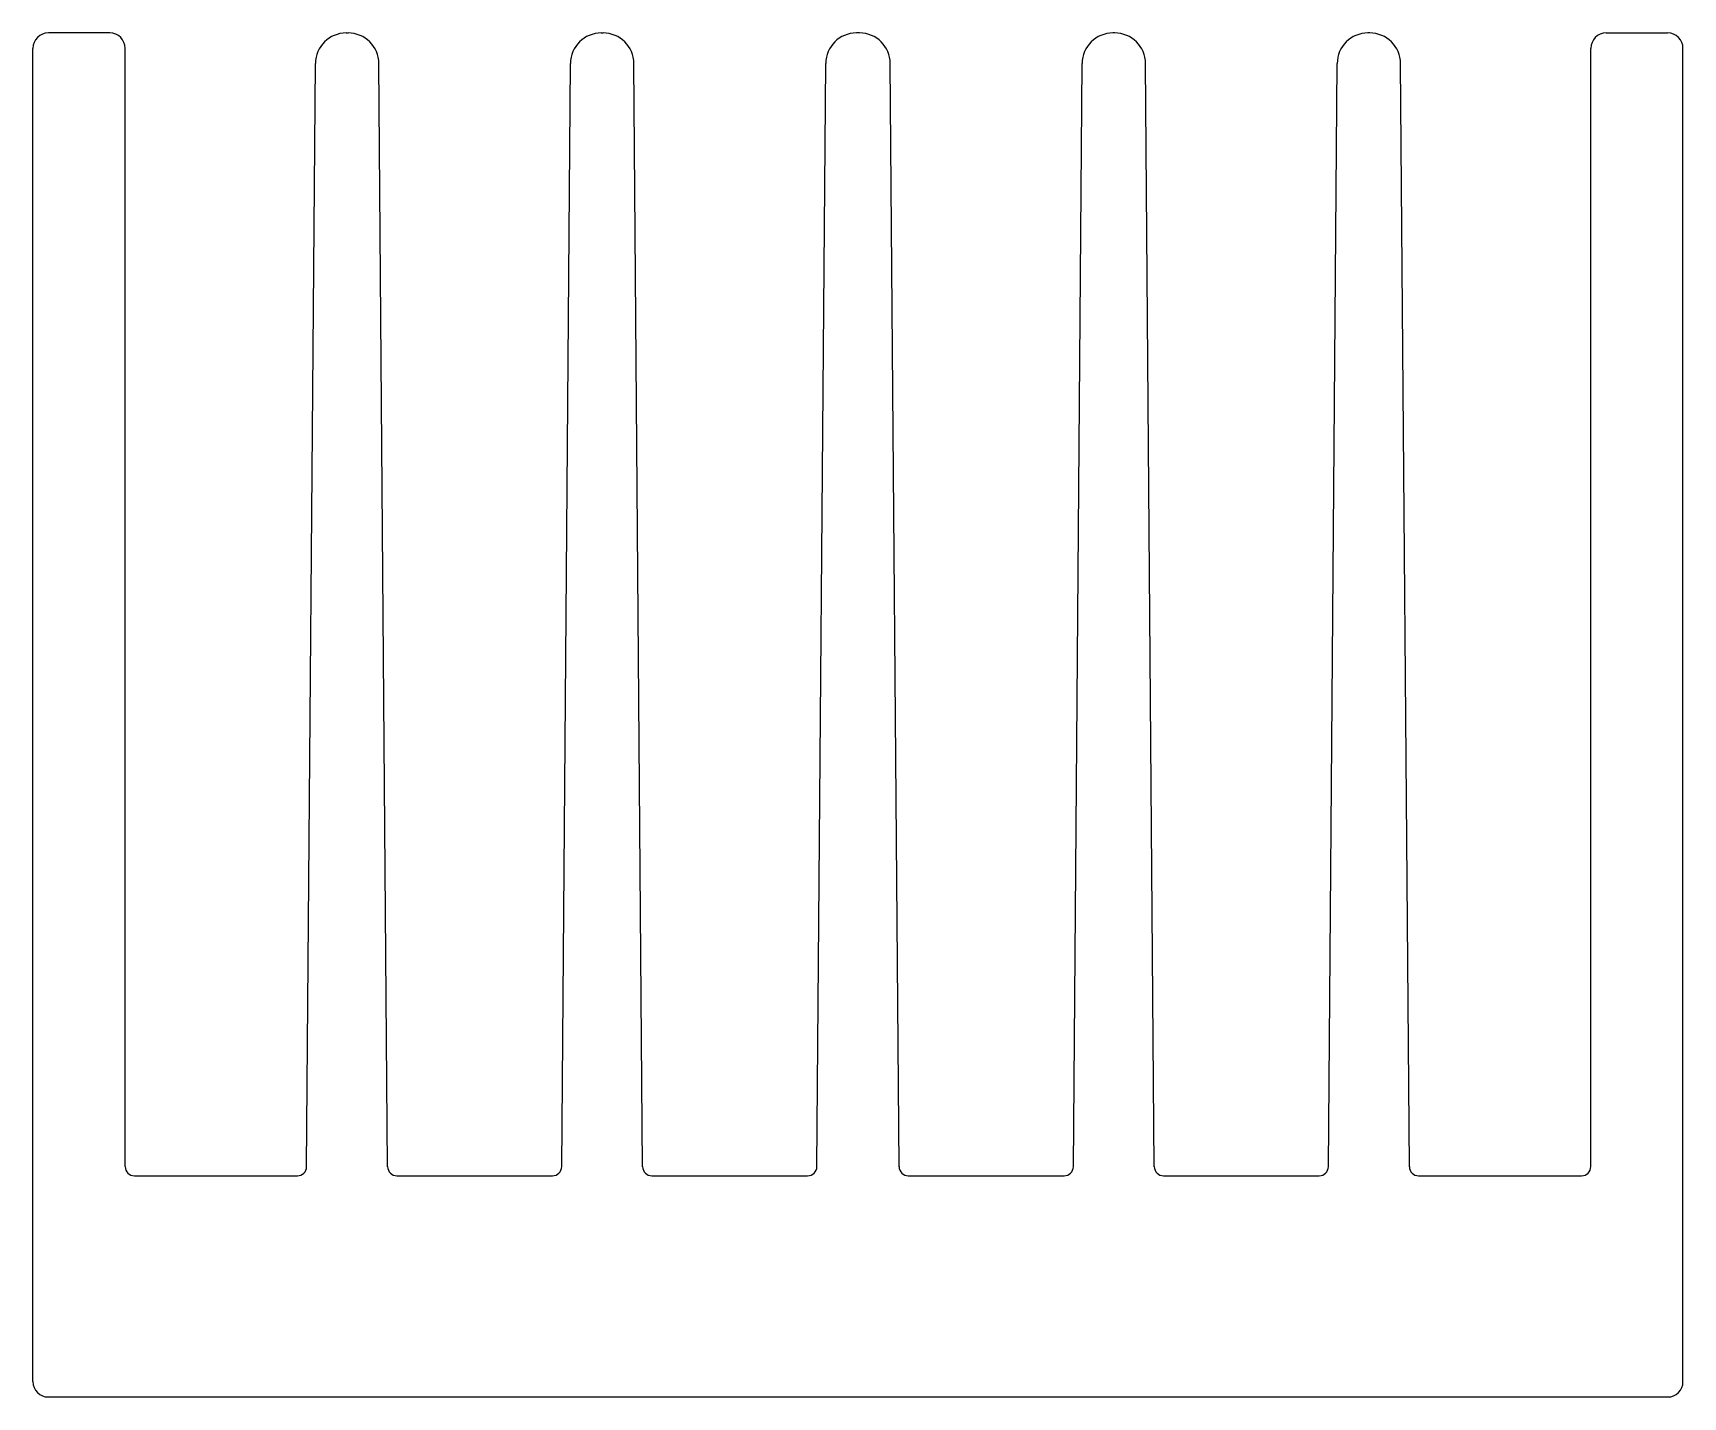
# Model space of a CAD drawing. Extents: x 927 to 980.7, y 1917.8 to 1962.2.
import ezdxf

# ---------------------------------------------------------------- set-up
doc = ezdxf.new("R2010")
doc.units = 0
doc.layers.get('0').update_dxf_attribs({"linetype": 'CONTINUOUS'})

msp = doc.modelspace()

# ---------------------------------------------------------------- linework, layer by layer
for p, q in [((929.494, 1962.242), (927.494, 1962.242)), ((937.186, 1962.242), (937.25, 1962.242)), ((945.486, 1962.242), (945.55, 1962.242)), ((953.896, 1962.242), (953.792, 1962.242)), ((962.202, 1962.242), (962.139, 1962.242)), ((970.502, 1962.242), (970.439, 1962.242)), ((978.194, 1962.242), (980.194, 1962.242)), ((926.994, 1918.342), (926.994, 1961.742)), ((929.994, 1925.342), (929.994, 1961.742)), ((977.694, 1925.342), (977.694, 1961.742)), ((980.694, 1918.342), (980.694, 1961.742)), ((935.9, 1925.339), (936.186, 1961.25)), ((938.536, 1925.339), (938.25, 1961.25)), ((944.2, 1925.339), (944.486, 1961.25)), ((946.836, 1925.339), (946.55, 1961.25)), ((952.506, 1925.339), (952.792, 1961.25)), ((955.182, 1925.339), (954.896, 1961.25)), ((960.853, 1925.339), (961.139, 1961.25)), ((963.488, 1925.339), (963.202, 1961.25)), ((969.153, 1925.339), (969.439, 1961.25)), ((971.788, 1925.339), (971.502, 1961.25)), ((930.294, 1925.042), (935.6, 1925.042)), ((938.836, 1925.042), (943.9, 1925.042)), ((947.136, 1925.042), (952.206, 1925.042)), ((955.482, 1925.042), (960.553, 1925.042)), ((963.788, 1925.042), (968.853, 1925.042)), ((972.088, 1925.042), (977.394, 1925.042)), ((927.494, 1917.842), (980.194, 1917.842))]:
    msp.add_line(p, q)
for centre, radius, start, end in [((927.494, 1961.742), 0.5, 90, 180), ((929.494, 1961.742), 0.5, 360, 90), ((937.186, 1961.242), 1, 90, 179.5435), ((937.25, 1961.242), 1, 0.4565, 90), ((945.486, 1961.242), 1, 90, 179.5435), ((945.55, 1961.242), 1, 0.4565, 90), ((953.792, 1961.242), 1, 90, 179.5435), ((953.896, 1961.242), 1, 0.4565, 90), ((962.139, 1961.242), 1, 90, 179.5435), ((962.202, 1961.242), 1, 0.4565, 90), ((970.439, 1961.242), 1, 90, 179.5435), ((970.502, 1961.242), 1, 0.4565, 90), ((978.194, 1961.742), 0.5, 90, 180), ((980.194, 1961.742), 0.5, 360, 90), ((930.294, 1925.342), 0.3, 180, 270), ((935.6, 1925.342), 0.3, 270, 359.5435), ((938.836, 1925.342), 0.3, 180.4565, 270), ((943.9, 1925.342), 0.3, 270, 359.5435), ((947.136, 1925.342), 0.3, 180.4565, 270), ((952.206, 1925.342), 0.3, 270, 359.5435), ((955.482, 1925.342), 0.3, 180.4565, 270), ((960.553, 1925.342), 0.3, 270, 359.5435), ((963.788, 1925.342), 0.3, 180.4565, 270), ((968.853, 1925.342), 0.3, 270, 359.5435), ((972.088, 1925.342), 0.3, 180.4565, 270), ((977.394, 1925.342), 0.3, 270, 0), ((927.494, 1918.342), 0.5, 180, 270), ((980.194, 1918.342), 0.5, 270, 0)]:
    msp.add_arc(centre, radius, start, end)

doc.saveas('drawing.dxf')
